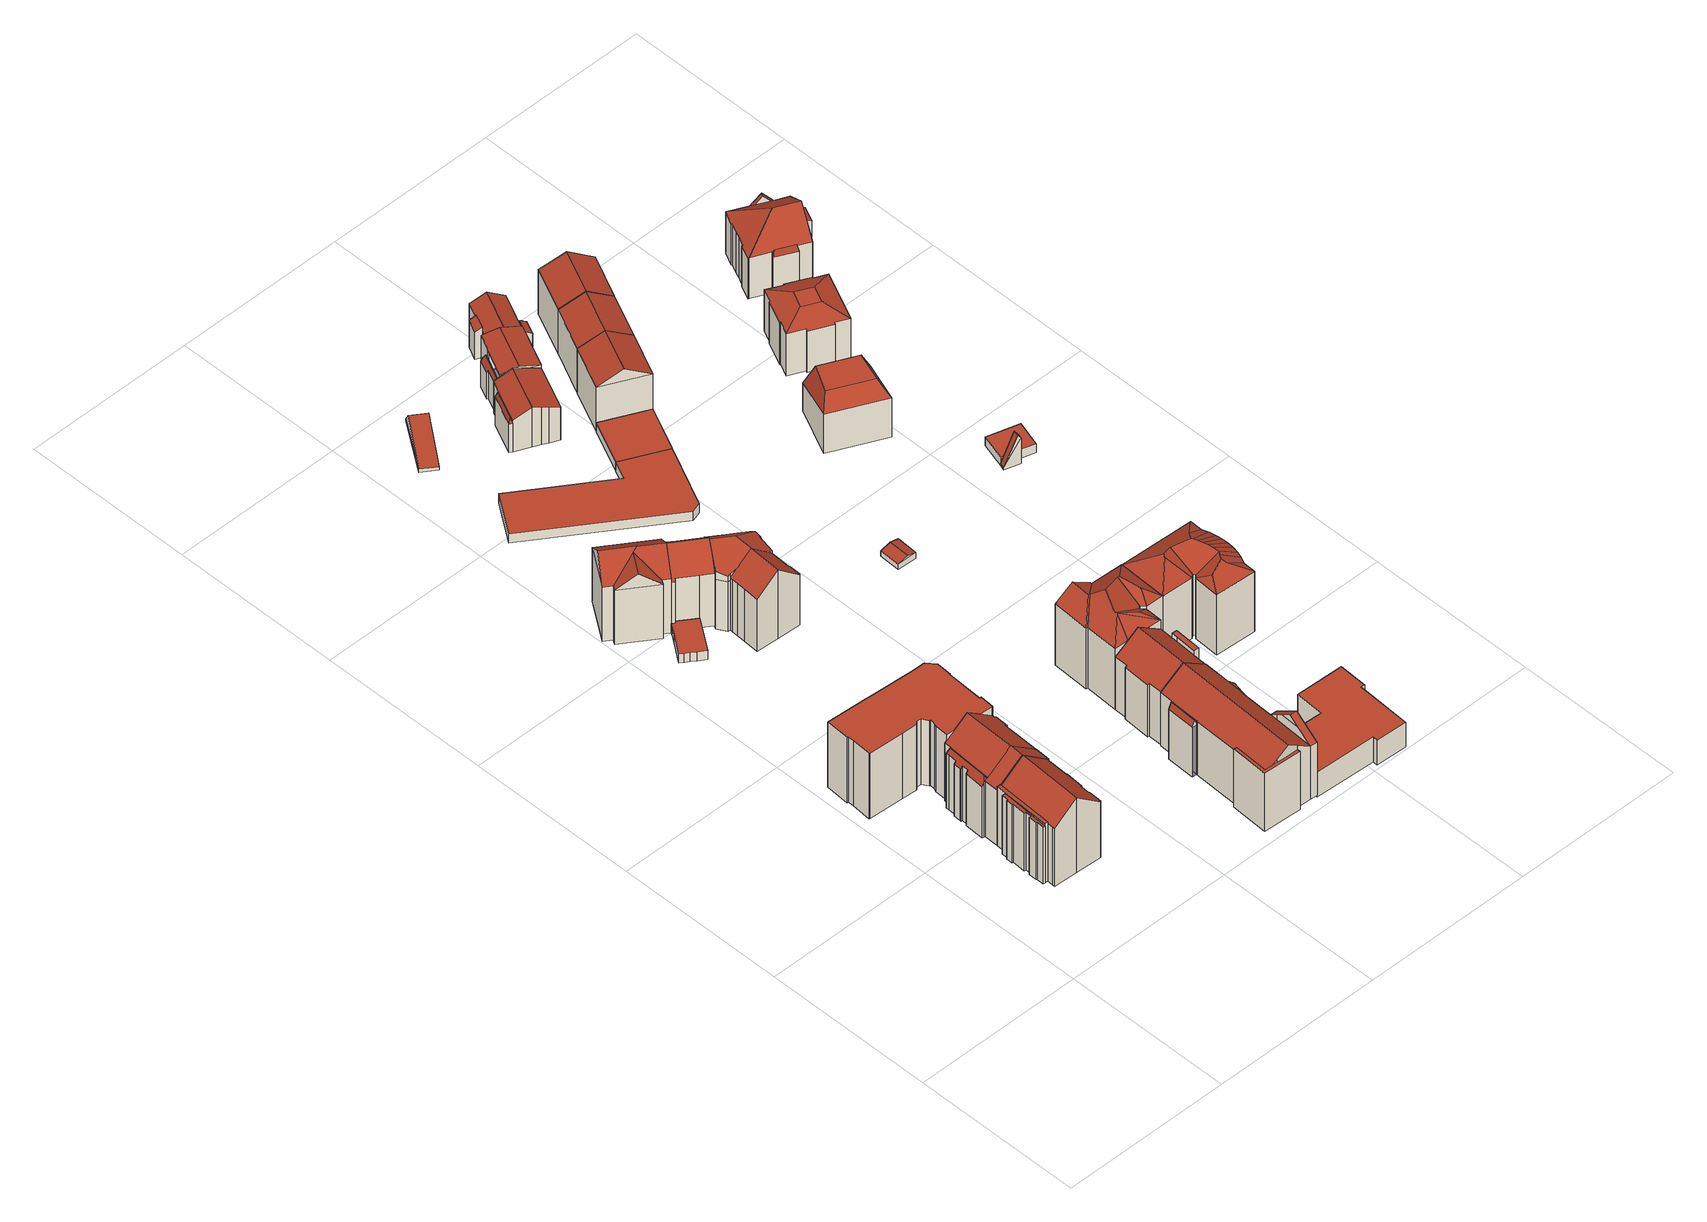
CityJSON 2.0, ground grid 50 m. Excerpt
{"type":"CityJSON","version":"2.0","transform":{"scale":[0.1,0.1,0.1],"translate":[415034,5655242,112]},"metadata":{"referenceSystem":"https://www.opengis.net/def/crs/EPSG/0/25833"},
"CityObjects":{
"building1":{"type":"Building","attributes":{"Gemeindeschluessel":14612000,"Geometrietyp2DReferenz":"3000","function":"31001_9998","roofType":"9999"},"children":["building1-1","building1-2","building1-3"]},
"building1-1":{"type":"BuildingPart","attributes":{"Dachtyp_tdc":"tdcPolyFlatRoof","Dachneigung":2.74,"QualitaetDacherkennung":35,"Geometrietyp2DReferenz":"3000","measuredHeight":19.38,"roofType":"2100"},"parents":["building1"],"geometry":[{"type":"MultiSurface","lod":"2","boundaries":[[[0,1,2,3]],[[1,4,5,2]],[[4,6,7,5]],[[6,8,9,7]],[[8,10,11,9]],[[10,12,13,11]],[[12,14,15,13]],[[14,16,17,15]],[[16,18,19,17]],[[18,20,21,19]],[[20,22,23,21]],[[22,24,25,23]],[[24,26,27,25]],[[24,22,20,18,16,14,12,10,8,6,4,1,0,26]],[[27,3,2,5,7,9,11,13,15,17,19,21,23,25]]],"semantics":{"surfaces":[{"type":"WallSurface"},{"type":"RoofSurface"},{"type":"GroundSurface"}],"values":[0,0,0,0,0,0,0,0,0,0,0,0,0,1,2]}}]},
"building1-2":{"type":"BuildingPart","attributes":{"Dachtyp_tdc":"tdcPolyFlatRoof","Dachneigung":0,"QualitaetDacherkennung":39,"Geometrietyp2DReferenz":"3000","measuredHeight":19.59,"roofType":"1000"},"parents":["building1"],"geometry":[{"type":"MultiSurface","lod":"2","boundaries":[[[28,29,30,31,32]],[[33,34,0,3,35,36]],[[37,28,32,27,26]],[[37,34,33,29,28]],[[32,31,35,3,27]]],"semantics":{"surfaces":[{"type":"WallSurface"},{"type":"RoofSurface"},{"type":"GroundSurface"}],"values":[0,0,0,1,2]}}]},
"building1-3":{"type":"BuildingPart","attributes":{"Dachtyp_tdc":"tdcGableRoof","Dachneigung":39.16,"QualitaetDacherkennung":62,"Geometrietyp2DReferenz":"3000","measuredHeight":24.68,"roofType":"3100"},"parents":["building1"],"geometry":[{"type":"MultiSurface","lod":"2","boundaries":[[[30,38,39,31]],[[38,40,41,39]],[[40,42,43,41]],[[42,44,45,43]],[[44,46,47,45]],[[46,48,49,47]],[[48,50,51,49]],[[50,52,53,51]],[[52,54,55,53]],[[54,56,57,55]],[[56,58,59,57]],[[58,60,61,59]],[[60,62,63,61]],[[62,64,65,63]],[[64,36,35,65]],[[60,58,56,54,52,50,48,46,44,42,40,38]],[[38,30,36,64,62,60]],[[35,31,39,41,43,45,47,49,51,53,55,57,59,61,63,65]]],"semantics":{"surfaces":[{"type":"WallSurface"},{"type":"RoofSurface"},{"type":"GroundSurface"}],"values":[0,0,0,0,0,0,0,0,0,0,0,0,0,0,0,1,1,2]}}]},
"building2":{"type":"Building","attributes":{"Dachtyp_tdc":"tdcPolyFlatRoof","Gemeindeschluessel":14612000,"Dachneigung":0,"QualitaetDacherkennung":36,"Geometrietyp2DReferenz":"3000","measuredHeight":21.56,"function":"31001_9998","roofType":"1000"},"geometry":[{"type":"Solid","lod":"2","boundaries":[[[[66,67,68,69]],[[67,70,71,68]],[[70,72,73,71]],[[72,74,75,73]],[[74,76,77,75]],[[76,78,79,77]],[[78,80,81,79]],[[80,82,83,81]],[[82,84,85,83]],[[84,86,87,85]],[[86,88,89,87]],[[88,90,91,89]],[[90,92,93,91]],[[92,94,95,93]],[[94,96,97,95]],[[96,98,99,97]],[[98,100,101,99]],[[100,102,103,101]],[[102,104,105,103]],[[104,106,107,105]],[[106,108,109,107]],[[108,110,111,109]],[[110,112,113,111]],[[112,114,115,113]],[[114,116,117,115]],[[116,118,119,117]],[[118,66,69,119]],[[118,116,114,112,110,108,106,104,102,100,98,96,94,92,90,88,86,84,82,80,78,76,74,72,70,67,66]],[[69,68,71,73,75,77,79,81,83,85,87,89,91,93,95,97,99,101,103,105,107,109,111,113,115,117,119]]]],"semantics":{"surfaces":[{"type":"WallSurface"},{"type":"RoofSurface"},{"type":"GroundSurface"}],"values":[[0,0,0,0,0,0,0,0,0,0,0,0,0,0,0,0,0,0,0,0,0,0,0,0,0,0,0,1,2]]}}]},
"building3":{"type":"Building","attributes":{"Gemeindeschluessel":14612000,"Geometrietyp2DReferenz":"3000","function":"31001_9998","roofType":"9999"},"children":["building3-1","building3-2","building3-3"]},
"building3-1":{"type":"BuildingPart","attributes":{"Dachtyp_tdc":"tdcGableRoof","Dachneigung":37.72,"QualitaetDacherkennung":61,"Geometrietyp2DReferenz":"3000","measuredHeight":24.78,"roofType":"3100"},"parents":["building3"],"geometry":[{"type":"MultiSurface","lod":"2","boundaries":[[[120,121,122,123]],[[121,124,125,122]],[[124,126,127,125]],[[126,128,129,127]],[[128,130,131,129]],[[130,132,133,131]],[[132,134,135,133]],[[134,136,137,138,139,135]],[[140,120,123,141,142]],[[143,144,136,134,132,130,128,126,124]],[[124,121,120,140,145,143]],[[123,122,125,127,129,131,133,135,139,146,147,141]]],"semantics":{"surfaces":[{"type":"WallSurface"},{"type":"RoofSurface"},{"type":"GroundSurface"}],"values":[0,0,0,0,0,0,0,0,0,1,1,2]}}]},
"building3-2":{"type":"BuildingPart","attributes":{"Dachtyp_tdc":"tdcGableRoof","Dachneigung":38.58,"QualitaetDacherkennung":69,"Geometrietyp2DReferenz":"3000","measuredHeight":24.8,"roofType":"3100"},"parents":["building3"],"geometry":[{"type":"MultiSurface","lod":"2","boundaries":[[[148,149,41,150]],[[149,151,32,41]],[[151,152,153,154,32]],[[138,155,156,139]],[[155,148,150,156]],[[155,137,144,157,158,159,148]],[[160,158,157,161]],[[151,160,161,152]],[[149,159,158,160,151]],[[148,159,149]],[[138,137,155]],[[150,41,32,154,147,146,139,156]]],"semantics":{"surfaces":[{"type":"WallSurface"},{"type":"RoofSurface"},{"type":"GroundSurface"}],"values":[0,0,0,0,0,1,1,0,0,0,0,2]}}]},
"building3-3":{"type":"BuildingPart","attributes":{"Dachtyp_tdc":"tdcFreeFormRoof","Dachneigung":69.33,"QualitaetDacherkennung":38,"Geometrietyp2DReferenz":"3000","measuredHeight":19.95,"roofType":"5000"},"parents":["building3"],"geometry":[{"type":"MultiSurface","lod":"2","boundaries":[[[162,163,164,165]],[[163,166,167,164]],[[166,168,169,167]],[[168,170,171,169]],[[170,172,173,171]],[[172,174,175,173]],[[174,176,177,175]],[[176,142,141,177]],[[153,178,179,154]],[[178,180,181,179]],[[180,182,183,181]],[[182,162,165,183]],[[178,153,184,185]],[[184,142,186,185]],[[142,176,186]],[[176,174,172,170,168,166,163,162,182,180,178,185,186]],[[165,164,167,169,171,173,175,177,141,147,154,179,181,183]]],"semantics":{"surfaces":[{"type":"WallSurface"},{"type":"RoofSurface"},{"type":"GroundSurface"}],"values":[0,0,0,0,0,0,0,0,0,0,0,0,1,1,1,1,2]}}]},
"building4":{"type":"Building","attributes":{"Dachtyp_tdc":"tdcPolyFlatRoof","Gemeindeschluessel":14612000,"Dachneigung":0,"QualitaetDacherkennung":55,"Geometrietyp2DReferenz":"3000","measuredHeight":3,"function":"31001_9998","roofType":"1000"},"geometry":[{"type":"Solid","lod":"2","boundaries":[[[[187,188,189,190]],[[188,191,192,189]],[[191,193,194,192]],[[193,195,196,194]],[[195,197,198,196]],[[197,199,200,198]],[[199,201,202,200]],[[201,203,204,202]],[[203,205,206,204]],[[205,207,208,206]],[[207,187,190,208]],[[207,205,203,201,199,197,195,193,191,188,187]],[[190,189,192,194,196,198,200,202,204,206,208]]]],"semantics":{"surfaces":[{"type":"WallSurface"},{"type":"RoofSurface"},{"type":"GroundSurface"}],"values":[[0,0,0,0,0,0,0,0,0,0,0,1,2]]}}]},
"building5":{"type":"Building","attributes":{"Dachtyp_tdc":"tdcFreeFormRoof","Gemeindeschluessel":14612000,"Dachneigung":38.1,"QualitaetDacherkennung":26,"Geometrietyp2DReferenz":"3000","measuredHeight":23.34,"function":"31001_9998","roofType":"5000"},"geometry":[{"type":"Solid","lod":"2","boundaries":[[[[209,210,211,212]],[[213,214,209,212,215]],[[213,215,216]],[[217,218,219,220,221,222,223,224]],[[215,212,218,217]],[[212,211,219,218]],[[211,225,220,219]],[[225,226,221,220]],[[226,227,222,221]],[[227,228,223,222]],[[228,216,224,223]],[[216,215,217,224]],[[229,230,214,213,216,228]],[[229,228,227]],[[230,229,227,226]],[[210,209,214,230,226,225]],[[210,225,211]]]],"semantics":{"surfaces":[{"type":"RoofSurface"},{"type":"WallSurface"},{"type":"GroundSurface"}],"values":[[0,0,1,2,1,1,1,1,1,1,1,1,0,1,0,0,1]]}}]},
"building6":{"type":"Building","attributes":{"Gemeindeschluessel":14612000,"Geometrietyp2DReferenz":"3000","function":"31001_9998","roofType":"9999"},"children":["building6-1","building6-2","building6-3"]},
"building6-1":{"type":"BuildingPart","attributes":{"Dachtyp_tdc":"tdcGableRoof","Dachneigung":42.91,"QualitaetDacherkennung":56,"Geometrietyp2DReferenz":"3000","measuredHeight":22.75,"roofType":"3100"},"parents":["building6"],"geometry":[{"type":"MultiSurface","lod":"2","boundaries":[[[231,232,233,234]],[[232,235,217,233]],[[235,236,237,217]],[[236,238,224,237]],[[238,239,240,224]],[[239,241,242,240]],[[241,243,244,242]],[[243,245,246,247,244]],[[248,249,250,251,252]],[[249,231,234,250]],[[253,254,245,243,241,239,238,236]],[[236,235,232,231,249,248,255,253]],[[234,233,217,237,224,240,242,244,247,256,251,250]]],"semantics":{"surfaces":[{"type":"WallSurface"},{"type":"RoofSurface"},{"type":"GroundSurface"}],"values":[0,0,0,0,0,0,0,0,0,0,1,1,2]}}]},
"building6-2":{"type":"BuildingPart","attributes":{"Dachtyp_tdc":"tdcFreeFormRoof","Dachneigung":41.37,"QualitaetDacherkennung":34,"Geometrietyp2DReferenz":"3000","measuredHeight":23,"roofType":"5000"},"parents":["building6"],"geometry":[{"type":"MultiSurface","lod":"2","boundaries":[[[257,258,259,260]],[[258,261,262,259]],[[261,263,264,262]],[[263,265,266,264]],[[265,267,268,266]],[[269,270,271,272]],[[270,273,274,271]],[[273,252,251,274]],[[246,275,276,247]],[[275,257,260,276]],[[277,278,279,280,281,282,283]],[[284,285,257,286,287,254,288,255,289,281,280]],[[289,290,291,292,293,294,295,282,281]],[[269,296,293,292,270]],[[270,292,291,273]],[[273,291,290,248,252]],[[246,245,287,286,275]],[[258,285,284,261]],[[257,285,258]],[[261,284,280,279,263]],[[263,279,278,265]],[[265,278,277,297,267]],[[275,286,257]],[[260,259,262,264,266,268,298,272,271,274,251,256,247,276]]],"semantics":{"surfaces":[{"type":"WallSurface"},{"type":"RoofSurface"},{"type":"GroundSurface"}],"values":[0,0,0,0,0,0,0,0,0,0,1,1,1,0,0,0,0,0,0,0,0,0,0,2]}}]},
"building6-3":{"type":"BuildingPart","attributes":{"Dachtyp_tdc":"tdcGableRoof","Dachneigung":42.34,"QualitaetDacherkennung":69,"Geometrietyp2DReferenz":"3000","measuredHeight":22.68,"roofType":"3100"},"parents":["building6"],"geometry":[{"type":"MultiSurface","lod":"2","boundaries":[[[299,300,301,302]],[[300,296,269,272,301]],[[297,303,304,268,267]],[[303,305,306,304]],[[305,307,308,306]],[[307,309,310,308]],[[309,311,312,310]],[[311,313,314,312]],[[313,315,316,314]],[[315,317,318,316]],[[317,299,302,318]],[[319,294,296,300,299,317,315,313]],[[302,301,272,298,268,304,306,308,310,312,314,316,318]],[[313,311,309,307,305,303,297,283,319]]],"semantics":{"surfaces":[{"type":"WallSurface"},{"type":"RoofSurface"},{"type":"GroundSurface"}],"values":[0,0,0,0,0,0,0,0,0,0,0,1,2,1]}}]},
"building7":{"type":"Building","attributes":{"Gemeindeschluessel":14612000,"Geometrietyp2DReferenz":"3000","function":"31001_9998","roofType":"9999"},"children":["building7-1","building7-2","building7-3","building7-4","building7-5"]},
"building7-1":{"type":"BuildingPart","attributes":{"Dachtyp_tdc":"tdcGableRoof","Dachneigung":35.77,"QualitaetDacherkennung":56,"Geometrietyp2DReferenz":"3000","measuredHeight":22.76,"roofType":"3100"},"parents":["building7"],"geometry":[{"type":"MultiSurface","lod":"2","boundaries":[[[320,321,322,323,324]],[[325,326,327]],[[325,328,329,326]],[[328,330,331,329]],[[330,332,333,331]],[[332,334,335,333]],[[334,336,335]],[[337,338,339,340,341]],[[338,342,343,344,339]],[[345,346,347,348,349,350]],[[351,320,324,352]],[[353,346,345,354,342,338,337,334,332,330]],[[330,328,325,321,320,351,355,356,353]],[[324,323,326,329,331,333,335,340,339,344,349,348,357,358,352]]],"semantics":{"surfaces":[{"type":"WallSurface"},{"type":"RoofSurface"},{"type":"GroundSurface"}],"values":[0,0,0,0,0,0,0,0,0,0,0,1,1,2]}}]},
"building7-2":{"type":"BuildingPart","attributes":{"Dachtyp_tdc":"tdcFreeFormRoof","Dachneigung":68.79,"QualitaetDacherkennung":27,"Geometrietyp2DReferenz":"3000","measuredHeight":18.32,"roofType":"5000"},"parents":["building7"],"geometry":[{"type":"MultiSurface","lod":"2","boundaries":[[[359,360,361,362]],[[360,327,326,361]],[[363,327,360]],[[364,363,360,359]],[[364,359,365,322]],[[363,364,322,327]],[[323,324,362,361,326]]],"semantics":{"surfaces":[{"type":"WallSurface"},{"type":"RoofSurface"},{"type":"GroundSurface"}],"values":[0,0,0,1,0,1,2]}}]},
"building7-3":{"type":"BuildingPart","attributes":{"Dachtyp_tdc":"tdcGableRoof","Dachneigung":35.94,"QualitaetDacherkennung":72,"Geometrietyp2DReferenz":"3000","measuredHeight":22.76,"roofType":"3100"},"parents":["building7"],"geometry":[{"type":"MultiSurface","lod":"2","boundaries":[[[343,366,367,344]],[[366,368,369,367]],[[368,350,349,369]],[[368,366,370]],[[366,343,342,371,370]],[[350,368,370,371,354]],[[344,367,369,349]]],"semantics":{"surfaces":[{"type":"WallSurface"},{"type":"RoofSurface"},{"type":"GroundSurface"}],"values":[0,0,0,0,1,1,2]}}]},
"building7-4":{"type":"BuildingPart","attributes":{"Dachtyp_tdc":"tdcGableRoof","Dachneigung":18.8,"QualitaetDacherkennung":17,"Geometrietyp2DReferenz":"3000","measuredHeight":16.81,"roofType":"3100"},"parents":["building7"],"geometry":[{"type":"MultiSurface","lod":"2","boundaries":[[[336,372,373,335]],[[372,374,375,373]],[[374,341,340,375]],[[374,372,376]],[[372,336,377,376]],[[341,374,376,377]],[[335,373,375,340]]],"semantics":{"surfaces":[{"type":"WallSurface"},{"type":"RoofSurface"},{"type":"GroundSurface"}],"values":[0,0,0,0,1,1,2]}}]},
"building7-5":{"type":"BuildingPart","attributes":{"Dachtyp_tdc":"tdcPolyFlatRoof","Dachneigung":0,"QualitaetDacherkennung":46,"Geometrietyp2DReferenz":"3000","measuredHeight":19.12,"roofType":"1000"},"parents":["building7"],"geometry":[{"type":"MultiSurface","lod":"2","boundaries":[[[378,379,380,381]],[[379,382,351,352,380]],[[347,383,384,348]],[[383,378,381,384]],[[383,347,385,356,386,382,379,378]],[[381,380,352,358,357,348,384]]],"semantics":{"surfaces":[{"type":"WallSurface"},{"type":"RoofSurface"},{"type":"GroundSurface"}],"values":[0,0,0,0,1,2]}}]},
"building8":{"type":"Building","attributes":{"Dachtyp_tdc":"tdcGableRoof","Gemeindeschluessel":14612000,"Dachneigung":12.45,"QualitaetDacherkennung":6,"Geometrietyp2DReferenz":"3000","measuredHeight":4.36,"function":"31001_2463","roofType":"3100"},"geometry":[{"type":"Solid","lod":"2","boundaries":[[[[387,388,389,390]],[[388,391,392,389]],[[391,393,394,392]],[[393,387,390,394]],[[391,388,395]],[[387,393,396]],[[388,387,396,395]],[[393,391,395,396]],[[390,389,392,394]]]],"semantics":{"surfaces":[{"type":"WallSurface"},{"type":"RoofSurface"},{"type":"GroundSurface"}],"values":[[0,0,0,0,0,0,1,1,2]]}}]},
"building9":{"type":"Building","attributes":{"Dachtyp_tdc":"tdcPolyFlatRoof","Gemeindeschluessel":14612000,"Dachneigung":0,"QualitaetDacherkennung":31,"Geometrietyp2DReferenz":"3000","measuredHeight":3,"function":"31001_9998","roofType":"1000"},"geometry":[{"type":"Solid","lod":"2","boundaries":[[[[397,398,399,400]],[[398,401,402,399]],[[401,403,404,402]],[[403,405,406,404]],[[405,407,408,406]],[[407,409,410,408]],[[409,397,400,410]],[[409,407,405,403,401,398,397]],[[400,399,402,404,406,408,410]]]],"semantics":{"surfaces":[{"type":"WallSurface"},{"type":"RoofSurface"},{"type":"GroundSurface"}],"values":[[0,0,0,0,0,0,0,1,2]]}}]},
"building10":{"type":"Building","attributes":{"Gemeindeschluessel":14612000,"Geometrietyp2DReferenz":"3000","function":"31001_9998","roofType":"9999"},"children":["building10-1","building10-2"]},
"building10-1":{"type":"BuildingPart","attributes":{"Dachtyp_tdc":"tdcGableRoof","Dachneigung":35.24,"QualitaetDacherkennung":54,"Geometrietyp2DReferenz":"3000","measuredHeight":22.51,"roofType":"3100"},"parents":["building10"],"geometry":[{"type":"MultiSurface","lod":"2","boundaries":[[[411,412,413,414]],[[412,415,416,413]],[[415,417,418,416]],[[417,419,420,418]],[[419,421,422,420]],[[421,423,424,422]],[[423,425,426,424]],[[427,428,429,430]],[[428,330,431,429]],[[330,432,433,431]],[[432,434,435,433]],[[434,411,414,435]],[[330,428,427,425,423,421]],[[421,419,417,415,412,411,434,432,330]],[[414,413,416,418,420,422,424,426,430,429,431,433,435]]],"semantics":{"surfaces":[{"type":"WallSurface"},{"type":"RoofSurface"},{"type":"GroundSurface"}],"values":[0,0,0,0,0,0,0,0,0,0,0,0,1,1,2]}}]},
"building10-2":{"type":"BuildingPart","attributes":{"Dachtyp_tdc":"tdcPolyFlatRoof","Dachneigung":0,"QualitaetDacherkennung":28,"Geometrietyp2DReferenz":"3000","measuredHeight":18.76,"roofType":"1000"},"parents":["building10"],"geometry":[{"type":"MultiSurface","lod":"2","boundaries":[[[436,437,438,426,425]],[[437,439,440,438]],[[439,441,427,430,440]],[[441,439,437,436]],[[426,438,440,430]]],"semantics":{"surfaces":[{"type":"WallSurface"},{"type":"RoofSurface"},{"type":"GroundSurface"}],"values":[0,0,0,1,2]}}]},
"building11":{"type":"Building","attributes":{"Dachtyp_tdc":"tdcFreeFormRoof","Gemeindeschluessel":14612000,"Dachneigung":34.12,"QualitaetDacherkennung":9,"Geometrietyp2DReferenz":"3000","measuredHeight":25.56,"function":"31001_9998","roofType":"5000"},"geometry":[{"type":"Solid","lod":"2","boundaries":[[[[442,443,444,445]],[[443,446,447,444]],[[446,448,449,447]],[[448,450,451,449]],[[450,452,453,451]],[[452,454,455,453]],[[454,456,457,455]],[[456,458,459,457]],[[458,460,461,459]],[[460,462,463,461]],[[462,464,465,463]],[[464,466,467,465]],[[466,468,469,467]],[[468,442,445,469]],[[470,471,472,466,464]],[[471,470,462,460]],[[473,472,471,460,458]],[[474,475,476,473,458,456]],[[474,452,477]],[[474,454,452]],[[454,474,456]],[[477,452,450]],[[475,474,477,450,448]],[[478,476,475,448,446]],[[479,480,478,446,443]],[[479,443,442]],[[480,479,442,468]],[[472,473,476,478,480,468,466]],[[462,470,464]],[[445,444,447,449,451,453,455,457,459,461,463,465,467,469]]]],"semantics":{"surfaces":[{"type":"WallSurface"},{"type":"RoofSurface"},{"type":"GroundSurface"}],"values":[[0,0,0,0,0,0,0,0,0,0,0,0,0,0,1,1,1,1,1,1,1,1,1,1,1,1,1,1,0,2]]}}]},
"building12":{"type":"Building","attributes":{"Dachtyp_tdc":"tdcPolyFlatRoof","Gemeindeschluessel":14612000,"Dachneigung":0,"QualitaetDacherkennung":79,"Geometrietyp2DReferenz":"3000","measuredHeight":8.18,"function":"31001_9998","roofType":"1000"},"geometry":[{"type":"Solid","lod":"2","boundaries":[[[[481,482,483,484]],[[482,485,486,483]],[[485,487,488,486]],[[487,489,490,488]],[[489,491,492,490]],[[491,493,494,492]],[[493,495,496,494]],[[495,497,498,496]],[[497,499,500,498]],[[499,481,484,500]],[[499,497,495,493,491,489,487,485,482,481]],[[484,483,486,488,490,492,494,496,498,500]]]],"semantics":{"surfaces":[{"type":"WallSurface"},{"type":"RoofSurface"},{"type":"GroundSurface"}],"values":[[0,0,0,0,0,0,0,0,0,0,1,2]]}}]},
"building13":{"type":"Building","attributes":{"Gemeindeschluessel":14612000,"Geometrietyp2DReferenz":"3000","function":"31001_9998","roofType":"9999"},"children":["building13-1","building13-2"]},
"building13-1":{"type":"BuildingPart","attributes":{"Dachtyp_tdc":"tdcFreeFormRoof","Dachneigung":72.87,"QualitaetDacherkennung":40,"Geometrietyp2DReferenz":"3000","measuredHeight":11.01,"roofType":"5000"},"parents":["building13"],"geometry":[{"type":"MultiSurface","lod":"2","boundaries":[[[501,502,503,504]],[[502,505,506,503]],[[505,507,508,506]],[[509,507,505]],[[510,509,505,502]],[[510,502,501]],[[509,510,501,507]],[[504,503,506,508]]],"semantics":{"surfaces":[{"type":"WallSurface"},{"type":"RoofSurface"},{"type":"GroundSurface"}],"values":[0,0,0,1,1,1,1,2]}}]},
"building13-2":{"type":"BuildingPart","attributes":{"Dachtyp_tdc":"tdcGableRoof","Dachneigung":16.99,"QualitaetDacherkennung":48,"Geometrietyp2DReferenz":"3000","measuredHeight":13.07,"roofType":"3100"},"parents":["building13"],"geometry":[{"type":"MultiSurface","lod":"2","boundaries":[[[511,512,513,514]],[[512,515,516,513]],[[515,517,518,516]],[[517,519,520,518]],[[519,521,522,520]],[[521,523,524,522]],[[523,525,526,524]],[[525,527,528,526]],[[527,529,501,504,528]],[[530,511,514,508,507]],[[527,525,523,521,519,517,515]],[[515,512,511,530,529,527]],[[514,513,516,518,520,522,524,526,528,504,508]]],"semantics":{"surfaces":[{"type":"WallSurface"},{"type":"RoofSurface"},{"type":"GroundSurface"}],"values":[0,0,0,0,0,0,0,0,0,0,1,1,2]}}]},
"building14":{"type":"Building","attributes":{"Dachtyp_tdc":"tdcGableRoof","Gemeindeschluessel":14612000,"Dachneigung":16.13,"QualitaetDacherkennung":77,"Geometrietyp2DReferenz":"3000","measuredHeight":2.62,"function":"31001_9998","roofType":"3100"},"geometry":[{"type":"Solid","lod":"2","boundaries":[[[[531,532,533,534]],[[532,535,536,533]],[[535,537,538,536]],[[537,531,534,538]],[[535,532,539]],[[531,537,540]],[[532,531,540,539]],[[537,535,539,540]],[[534,533,536,538]]]],"semantics":{"surfaces":[{"type":"WallSurface"},{"type":"RoofSurface"},{"type":"GroundSurface"}],"values":[[0,0,0,0,0,0,1,1,2]]}}]},
"building15":{"type":"Building","attributes":{"Dachtyp_tdc":"tdcPolyFlatRoof","Gemeindeschluessel":14612000,"Dachneigung":0,"QualitaetDacherkennung":19,"Geometrietyp2DReferenz":"3000","measuredHeight":3,"function":"31001_9998","roofType":"1000"},"geometry":[{"type":"Solid","lod":"2","boundaries":[[[[541,542,543,544]],[[542,405,406,543]],[[405,403,404,406]],[[403,541,544,404]],[[403,405,542,541]],[[544,543,406,404]]]],"semantics":{"surfaces":[{"type":"WallSurface"},{"type":"RoofSurface"},{"type":"GroundSurface"}],"values":[[0,0,0,0,1,2]]}}]},
"building16":{"type":"Building","attributes":{"Gemeindeschluessel":14612000,"Geometrietyp2DReferenz":"3000","function":"31001_9998","roofType":"9999"},"children":["building16-1","building16-2"]},
"building16-1":{"type":"BuildingPart","attributes":{"Dachtyp_tdc":"tdcFreeFormRoof","Dachneigung":66.84,"QualitaetDacherkennung":32,"Geometrietyp2DReferenz":"3000","measuredHeight":10.71,"roofType":"5000"},"parents":["building16"],"geometry":[{"type":"MultiSurface","lod":"2","boundaries":[[[545,546,547,548]],[[546,549,550,547]],[[549,551,552,550]],[[551,553,554,552]],[[553,555,556,554]],[[557,558,559,560]],[[558,545,548,559]],[[555,553,561]],[[553,551,549,546,545,558,562,561]],[[558,557,562]],[[557,555,561,562]],[[548,547,550,552,554,556,560,559]]],"semantics":{"surfaces":[{"type":"WallSurface"},{"type":"RoofSurface"},{"type":"GroundSurface"}],"values":[0,0,0,0,0,0,0,1,1,1,1,2]}}]},
"building16-2":{"type":"BuildingPart","attributes":{"Dachtyp_tdc":"tdcGableRoof","Dachneigung":12.55,"QualitaetDacherkennung":62,"Geometrietyp2DReferenz":"3000","measuredHeight":13.16,"roofType":"3100"},"parents":["building16"],"geometry":[{"type":"MultiSurface","lod":"2","boundaries":[[[563,564,565,556,555]],[[564,566,567,565]],[[566,568,569,567]],[[568,570,571,569]],[[570,572,557,560,571]],[[573,574,575,576,577,578]],[[568,576,575,570]],[[564,578,577,566]],[[563,573,578,564]],[[566,577,576,568]],[[572,574,573,563]],[[570,575,574,572]],[[556,565,567,569,571,560]]],"semantics":{"surfaces":[{"type":"WallSurface"},{"type":"RoofSurface"},{"type":"GroundSurface"}],"values":[0,0,0,0,0,1,1,0,0,0,0,0,2]}}]},
"building17":{"type":"Building","attributes":{"Dachtyp_tdc":"tdcFreeFormRoof","Gemeindeschluessel":14612000,"Dachneigung":29.27,"QualitaetDacherkennung":11,"Geometrietyp2DReferenz":"3000","measuredHeight":24.36,"function":"31001_9998","roofType":"5000"},"geometry":[{"type":"Solid","lod":"2","boundaries":[[[[579,580,581,582]],[[583,584,579,582,585]],[[583,585,586]],[[587,588,584,583,586,589]],[[590,587,589,591]],[[590,591,592]],[[588,587,590,592,593]],[[594,595,596,597,598,580,579,584,588,593,599]],[[600,601,602,594,599,603]],[[600,603,604]],[[605,601,600,604,606]],[[605,606,607]],[[602,601,605,607,608]],[[609,610,611,612,613,614,615,616,617,618,619,620,621,622,623,624,625,626]],[[607,606,610,609]],[[606,604,611,610]],[[604,603,612,611]],[[603,599,613,612]],[[599,593,614,613]],[[593,592,615,614]],[[592,591,616,615]],[[591,589,617,616]],[[589,586,618,617]],[[586,585,619,618]],[[585,582,620,619]],[[582,581,621,620]],[[581,627,622,621]],[[627,628,623,622]],[[628,629,624,623]],[[629,630,625,624]],[[630,608,626,625]],[[608,607,609,626]],[[595,594,602,608,630]],[[596,595,630,629]],[[597,596,629,628]],[[598,597,628,627]],[[580,598,627,581]]]],"semantics":{"surfaces":[{"type":"RoofSurface"},{"type":"GroundSurface"},{"type":"WallSurface"}],"values":[[0,0,0,0,0,0,0,0,0,0,0,0,0,1,2,2,2,2,2,2,2,2,2,2,2,2,2,2,2,2,2,2,0,0,0,0,0]]}}]},
"building18":{"type":"Building","attributes":{"Dachtyp_tdc":"tdcGableRoof","Gemeindeschluessel":14612000,"Dachneigung":28.47,"QualitaetDacherkennung":65,"Geometrietyp2DReferenz":"3000","measuredHeight":18.49,"function":"31001_9998","roofType":"3100"},"geometry":[{"type":"Solid","lod":"2","boundaries":[[[[631,632,543,633]],[[632,634,544,543]],[[634,635,636,544]],[[635,631,633,636]],[[634,632,637]],[[631,635,638]],[[632,631,638,637]],[[635,634,637,638]],[[633,543,544,636]]]],"semantics":{"surfaces":[{"type":"WallSurface"},{"type":"RoofSurface"},{"type":"GroundSurface"}],"values":[[0,0,0,0,0,0,1,1,2]]}}]},
"building19":{"type":"Building","attributes":{"Gemeindeschluessel":14612000,"Geometrietyp2DReferenz":"3000","function":"31001_9998","roofType":"9999"},"children":["building19-1","building19-2","building19-3"]},
"building19-1":{"type":"BuildingPart","attributes":{"Dachtyp_tdc":"tdcGableRoof","Dachneigung":29.38,"QualitaetDacherkennung":77,"Geometrietyp2DReferenz":"3000","measuredHeight":11.44,"roofType":"3100"},"parents":["building19"],"geometry":[{"type":"MultiSurface","lod":"2","boundaries":[[[639,640,641,642,643,644,645]],[[645,646,647,648,649,650,651,652,653,639]],[[654,655,656,657,658,659,660,661,662,663,664,665,666,667,668]],[[651,650,655,654]],[[650,649,656,655]],[[649,648,657,656]],[[647,646,659,658]],[[646,645,660,659]],[[645,644,661,660]],[[644,643,662,661]],[[642,641,664,663]],[[641,640,665,664]],[[640,639,666,665]],[[639,653,667,666]],[[653,652,668,667]],[[652,651,654,668]]],"semantics":{"surfaces":[{"type":"RoofSurface"},{"type":"GroundSurface"},{"type":"WallSurface"}],"values":[0,0,1,2,2,2,2,2,2,2,2,2,2,2,2,2]}}]},
"building19-2":{"type":"BuildingPart","attributes":{"Dachtyp_tdc":"tdcPolyFlatRoof","Dachneigung":29.1,"QualitaetDacherkennung":45,"Geometrietyp2DReferenz":"3000","measuredHeight":9.88,"roofType":"2100"},"parents":["building19"],"geometry":[{"type":"MultiSurface","lod":"2","boundaries":[[[669,670,663,671]],[[670,642,663]],[[672,673,674,662,643]],[[673,669,671,674]],[[673,672,670,669]],[[671,663,662,674]]],"semantics":{"surfaces":[{"type":"WallSurface"},{"type":"RoofSurface"},{"type":"GroundSurface"}],"values":[0,0,0,0,1,2]}}]},
"building19-3":{"type":"BuildingPart","attributes":{"Dachtyp_tdc":"tdcPolyFlatRoof","Dachneigung":28.68,"QualitaetDacherkennung":46,"Geometrietyp2DReferenz":"3000","measuredHeight":9.91,"roofType":"2100"},"parents":["building19"],"geometry":[{"type":"MultiSurface","lod":"2","boundaries":[[[675,676,677,657,648]],[[676,678,679,677]],[[678,680,681,679]],[[680,682,683,681]],[[682,684,647,658,683]],[[684,682,680,678,676,675]],[[657,677,679,681,683,658]]],"semantics":{"surfaces":[{"type":"WallSurface"},{"type":"RoofSurface"},{"type":"GroundSurface"}],"values":[0,0,0,0,0,1,2]}}]},
"building20":{"type":"Building","attributes":{"Dachtyp_tdc":"tdcGableRoof","Gemeindeschluessel":14612000,"Dachneigung":28.79,"QualitaetDacherkennung":81,"Geometrietyp2DReferenz":"3000","measuredHeight":18.35,"function":"31001_9998","roofType":"3100"},"geometry":[{"type":"Solid","lod":"2","boundaries":[[[[685,686,633,687]],[[686,688,636,633]],[[688,689,690,636]],[[689,685,687,690]],[[688,686,691]],[[685,689,692]],[[686,685,692,691]],[[689,688,691,692]],[[687,633,636,690]]]],"semantics":{"surfaces":[{"type":"WallSurface"},{"type":"RoofSurface"},{"type":"GroundSurface"}],"values":[[0,0,0,0,0,0,1,1,2]]}}]},
"building21":{"type":"Building","attributes":{"Dachtyp_tdc":"tdcGableRoof","Gemeindeschluessel":14612000,"Dachneigung":30.02,"QualitaetDacherkennung":77,"Geometrietyp2DReferenz":"3000","measuredHeight":18.52,"function":"31001_9998","roofType":"3100"},"geometry":[{"type":"Solid","lod":"2","boundaries":[[[[693,685,687,694]],[[685,695,690,687]],[[695,696,697,690]],[[696,693,694,697]],[[695,685,698]],[[693,696,699]],[[685,693,699,698]],[[696,695,698,699]],[[694,687,690,697]]]],"semantics":{"surfaces":[{"type":"WallSurface"},{"type":"RoofSurface"},{"type":"GroundSurface"}],"values":[[0,0,0,0,0,0,1,1,2]]}}]},
"building22":{"type":"Building","attributes":{"Dachtyp_tdc":"tdcCutTentRoof","Gemeindeschluessel":14612000,"Dachneigung":66.8,"QualitaetDacherkennung":36,"Geometrietyp2DReferenz":"3000","measuredHeight":17.42,"function":"31001_9998","roofType":"9999"},"geometry":[{"type":"Solid","lod":"2","boundaries":[[[[700,701,702,703]],[[701,704,705,702]],[[704,706,707,705]],[[706,700,703,707]],[[701,700,708,709]],[[704,701,709,710]],[[706,704,710,711]],[[700,706,711,708]],[[711,710,709,708]],[[703,702,705,707]]]],"semantics":{"surfaces":[{"type":"WallSurface"},{"type":"RoofSurface"},{"type":"GroundSurface"}],"values":[[0,0,0,0,1,1,1,1,1,2]]}}]},
"building23":{"type":"Building","attributes":{"Gemeindeschluessel":14612000,"Geometrietyp2DReferenz":"3000","function":"31001_9998","roofType":"9999"},"children":["building23-1","building23-2"]},
"building23-1":{"type":"BuildingPart","attributes":{"Dachtyp_tdc":"tdcPolyFlatRoof","Dachneigung":0,"QualitaetDacherkennung":40,"Geometrietyp2DReferenz":"3000","measuredHeight":2.8,"roofType":"1000"},"parents":["building23"],"geometry":[{"type":"MultiSurface","lod":"2","boundaries":[[[712,713,714,715]],[[713,716,717,714]],[[718,719,720,721,722]],[[719,712,715,720]],[[719,718,723,716,713,712]],[[715,714,717,721,720]]],"semantics":{"surfaces":[{"type":"WallSurface"},{"type":"RoofSurface"},{"type":"GroundSurface"}],"values":[0,0,0,0,1,2]}}]},
"building23-2":{"type":"BuildingPart","attributes":{"Dachtyp_tdc":"tdcGableRoof","Dachneigung":67.95,"QualitaetDacherkennung":8,"Geometrietyp2DReferenz":"3000","measuredHeight":9.73,"roofType":"3100"},"parents":["building23"],"geometry":[{"type":"MultiSurface","lod":"2","boundaries":[[[724,725,726,727]],[[722,728,727,726]],[[717,729,730,721]],[[725,724,729,717,716]],[[724,728,730,729]],[[728,722,721,730]],[[728,724,727]],[[725,723,722,726]]],"semantics":{"surfaces":[{"type":"RoofSurface"},{"type":"GroundSurface"},{"type":"WallSurface"}],"values":[0,0,1,2,2,2,2,2]}}]},
"building24":{"type":"Building","attributes":{"Dachtyp_tdc":"tdcCutTentRoof","Gemeindeschluessel":14612000,"Dachneigung":22.29,"QualitaetDacherkennung":58,"Geometrietyp2DReferenz":"3000","measuredHeight":16.19,"function":"31001_9998","roofType":"9999"},"geometry":[{"type":"Solid","lod":"2","boundaries":[[[[731,732,733,734]],[[732,735,736,733]],[[735,737,738,736]],[[737,739,740,738]],[[739,741,742,740]],[[741,743,744,742]],[[743,745,746,744]],[[745,747,748,746]],[[747,749,750,748]],[[749,751,752,750]],[[751,753,754,752]],[[753,755,756,754]],[[755,757,758,756]],[[757,759,760,758]],[[759,761,762,760]],[[761,731,734,762]],[[745,743,741,739,737,735,763,764]],[[747,745,764,765]],[[757,755,753,751,749,747,765,766]],[[735,732,731,761,759,757,766,763]],[[766,765,764,763]],[[734,733,736,738,740,742,744,746,748,750,752,754,756,758,760,762]]]],"semantics":{"surfaces":[{"type":"WallSurface"},{"type":"RoofSurface"},{"type":"GroundSurface"}],"values":[[0,0,0,0,0,0,0,0,0,0,0,0,0,0,0,0,1,1,1,1,1,2]]}}]},
"building25":{"type":"Building","attributes":{"Gemeindeschluessel":14612000,"Geometrietyp2DReferenz":"3000","function":"31001_9998","roofType":"9999"},"children":["building25-1","building25-2","building25-3","building25-4"]},
"building25-1":{"type":"BuildingPart","attributes":{"Dachtyp_tdc":"tdcGableRoof","Dachneigung":49.15,"QualitaetDacherkennung":14,"Geometrietyp2DReferenz":"3000","measuredHeight":16.03,"roofType":"3100"},"parents":["building25"],"geometry":[{"type":"MultiSurface","lod":"2","boundaries":[[[767,768,769,770]],[[768,771,772,769]],[[771,773,774,772]],[[771,768,775]],[[768,767,776,777,775]],[[773,771,775,777,778]],[[770,769,772,774]]],"semantics":{"surfaces":[{"type":"WallSurface"},{"type":"RoofSurface"},{"type":"GroundSurface"}],"values":[0,0,0,0,1,1,2]}}]},
"building25-2":{"type":"BuildingPart","attributes":{"Dachtyp_tdc":"tdcHipAndGableRoof","Dachneigung":36.22,"QualitaetDacherkennung":33,"Geometrietyp2DReferenz":"3000","measuredHeight":19.56,"roofType":"5000"},"parents":["building25"],"geometry":[{"type":"MultiSurface","lod":"2","boundaries":[[[779,774,773]],[[779,780,781,774]],[[780,782,783,781]],[[782,784,783]],[[785,786,787]],[[785,788,789,786]],[[788,790,791,789]],[[790,792,791]],[[793,794,795,796,797]],[[794,798,799,795]],[[798,800,801,799]],[[800,802,803,801]],[[802,804,805,803]],[[804,806,807,805]],[[806,808,809,807]],[[808,810,811,809]],[[810,812,813,811]],[[812,814,815,813]],[[814,816,817,815]],[[816,818,770,817]],[[818,767,770]],[[816,814,812,810,808,806,804,802,800,798,819]],[[798,794,793,790,788,785,820,819]],[[820,782,780,779,778,776,818,816,819]],[[774,781,783,821,786,789,791,796,795,799,801,803,805,807,809,811,813,815,817,770]]],"semantics":{"surfaces":[{"type":"WallSurface"},{"type":"RoofSurface"},{"type":"GroundSurface"}],"values":[0,0,0,0,0,0,0,0,0,0,0,0,0,0,0,0,0,0,0,0,0,1,1,1,2]}}]},
"building25-3":{"type":"BuildingPart","attributes":{"Dachtyp_tdc":"tdcPolyFlatRoof","Dachneigung":18.02,"QualitaetDacherkennung":31,"Geometrietyp2DReferenz":"3000","measuredHeight":15.28,"roofType":"2100"},"parents":["building25"],"geometry":[{"type":"MultiSurface","lod":"2","boundaries":[[[822,823,824,825]],[[823,787,786,824]],[[784,822,825,783]],[[784,826,787,823,822]],[[825,824,786,821,783]]],"semantics":{"surfaces":[{"type":"WallSurface"},{"type":"RoofSurface"},{"type":"GroundSurface"}],"values":[0,0,0,1,2]}}]},
"building25-4":{"type":"BuildingPart","attributes":{"Dachtyp_tdc":"tdcFreeFormRoof","Dachneigung":78.86,"QualitaetDacherkennung":22,"Geometrietyp2DReferenz":"3000","measuredHeight":14.46,"roofType":"5000"},"parents":["building25"],"geometry":[{"type":"MultiSurface","lod":"2","boundaries":[[[827,828,829,830]],[[828,831,795,829]],[[831,797,796,795]],[[792,827,830,791]],[[832,797,831,828]],[[833,832,828,827]],[[833,827,792]],[[832,833,792,797]],[[830,829,795,796,791]]],"semantics":{"surfaces":[{"type":"WallSurface"},{"type":"RoofSurface"},{"type":"GroundSurface"}],"values":[0,0,0,0,1,1,1,1,2]}}]}
},
"vertices":[
[168,266,205],[163,267,205],[163,267,18],[168,266,18],[164,288,206],[164,288,18],[161,289,206],[161,289,18],[162,313,207],[162,313,18],[166,313,207],[166,313,18],[167,329,208],[167,329,18],[162,330,208],[162,330,18],[164,369,210],[164,369,18],[160,369,210],[160,369,18],[161,388,211],[161,388,18],[164,388,211],[164,388,18],[165,407,212],[165,407,18],[175,407,212],[175,407,18],
[176,436,214],[186,435,214],[186,435,208],[186,435,18],[176,436,18],[177,266,214],[168,266,214],[177,266,18],[177,266,209],[175,407,214],
[257,432,265],[257,432,18],[333,428,202],[333,428,18],[331,360,201],[331,360,18],[334,360,199],[334,360,18],[331,308,199],[331,308,18],[327,308,202],[327,308,18],[325,278,202],[325,278,18],[329,278,199],[329,278,18],[327,240,199],[327,240,18],[322,239,203],[322,239,18],[322,235,203],[322,235,18],[246,239,265],[246,239,18],[176,242,209],[176,242,18],[176,248,209],[176,248,18],
[332,841,232],[353,817,232],[353,817,16],[332,841,16],[353,816,232],[353,816,16],[350,771,232],[350,771,16],[349,771,232],[349,771,16],[343,665,232],[343,665,16],[348,665,232],[348,665,16],[345,623,232],[345,623,16],[343,622,232],[343,622,16],[200,631,232],[200,631,16],[202,668,232],[202,668,16],[207,679,232],[207,679,16],[208,693,232],[208,693,16],[205,693,232],[205,693,16],[194,711,232],[194,711,16],[181,712,232],[181,712,16],[174,705,232],[174,705,16],[130,707,232],[130,707,16],[28,713,232],[28,713,16],[25,714,232],[25,714,16],[29,771,232],[29,771,16],[30,789,232],[30,789,16],[26,789,232],[26,789,16],[30,859,232],[30,859,16],[143,852,232],[143,852,16],[185,849,232],[185,849,16],[290,842,232],[290,842,16],
[194,631,209],[200,631,213],[200,631,18],[194,631,18],[265,627,265],[265,627,18],[343,622,205],[343,622,18],[342,615,205],[342,615,18],[349,615,200],[349,615,18],[347,576,200],[347,576,18],[341,576,205],[341,576,18],[337,469,204],[337,469,202],[337,469,200],[337,469,18],[193,610,209],[193,610,18],[193,610,199],[258,474,265],[260,473,264],[186,478,208],[258,474,18],[186,478,18],
[338,427,200],[333,428,200],[338,427,18],[176,436,200],[178,478,200],[178,478,199],[178,478,18],[340,469,200],[340,469,18],[258,474,266],[256,432,266],[333,428,203],[176,436,202],[178,478,202],
[176,535,199],[177,554,199],[177,554,18],[176,535,18],[173,554,188],[173,554,18],[173,558,188],[173,558,18],[174,578,189],[174,578,18],[178,578,198],[178,578,18],[179,601,199],[179,601,18],[180,611,199],[180,611,18],[174,478,199],[174,478,18],[169,479,186],[169,479,18],[172,536,188],[172,536,18],[186,478,199],[180,484,215],[186,604,217],
[130,1485,41],[136,1495,41],[136,1495,11],[130,1485,11],[144,1489,41],[144,1489,11],[148,1494,41],[148,1494,11],[197,1460,41],[197,1460,11],[134,1369,41],[134,1369,11],[112,1383,41],[112,1383,11],[99,1393,41],[99,1393,11],[87,1401,41],[87,1401,11],[76,1408,41],[76,1408,11],[115,1464,41],[115,1464,11],
[102,1589,234],[61,1528,234],[109,1495,188],[117,1508,188],[175,1551,242],[117,1591,242],[136,1495,188],[214,1608,188],[136,1495,9],[117,1508,9],[109,1495,9],[13,1561,9],[21,1574,9],[0,1589,9],[78,1702,9],[214,1608,9],[13,1561,188],[21,1574,188],[0,1589,188],[78,1702,188],[39,1645,242],[117,1592,242],
[148,1494,183],[144,1489,177],[144,1489,9],[148,1494,9],[136,1495,177],[177,1554,237],[177,1554,9],[214,1608,176],[216,1611,172],[216,1611,9],[246,1589,173],[246,1589,9],[244,1586,176],[244,1586,9],[299,1549,176],[299,1549,173],[299,1549,9],[226,1440,183],[197,1460,183],[197,1460,9],[226,1440,9],[226,1440,173],[263,1495,237],[295,1543,182],[262,1493,235],[263,1495,9],
[345,1522,173],[375,1501,173],[375,1501,9],[345,1522,9],[385,1484,173],[385,1484,9],[384,1445,173],[384,1445,9],[380,1445,173],[380,1445,9],[377,1399,173],[377,1399,9],[243,1404,173],[235,1404,173],[235,1404,9],[243,1404,9],[220,1431,173],[220,1431,9],[342,1519,173],[342,1519,9],[377,1399,183],[380,1445,195],[384,1445,192],[384,1463,197],[312,1454,239],[323,1401,218],[345,1400,203],[385,1484,182],[375,1501,174],[342,1519,177],[299,1549,177],[263,1495,234],[259,1490,239],[226,1440,206],[220,1431,200],[235,1404,192],[243,1404,194],[267,1403,201],[309,1401,214],[243,1404,181],[377,1399,174],[309,1401,9],
[242,1380,181],[242,1395,181],[242,1395,9],[242,1380,9],[374,1342,174],[374,1342,9],[379,1342,170],[379,1342,9],[378,1307,169],[378,1307,9],[372,1307,174],[372,1307,9],[372,1301,174],[372,1301,9],[304,1304,236],[304,1304,9],[237,1307,180],[237,1307,9],[240,1352,181],[240,1352,9],[309,1401,236],
[683,277,192],[684,277,192],[684,277,180],[684,277,16],[683,277,16],[688,360,192],[688,360,16],[688,360,180],[690,407,192],[690,407,16],[762,403,244],[762,403,16],[833,400,193],[833,400,16],[831,353,193],[831,353,16],[831,353,167],[827,270,193],[826,270,193],[826,270,16],[827,270,16],[827,270,169],[822,171,193],[822,171,192],[822,171,16],[815,28,193],[775,30,222],[775,30,208],[775,30,16],[815,28,16],[815,28,192],[677,137,192],[677,137,16],[744,31,244],[815,29,193],[672,35,192],[694,34,208],[744,31,16],[672,35,16],
[669,278,180],[672,361,180],[672,361,16],[669,278,16],[680,361,200],[676,277,199],[683,277,180],
[843,170,192],[843,170,16],[836,27,192],[836,27,16],[839,99,244],[819,100,244],
[844,353,167],[844,353,16],[841,269,169],[841,269,16],[843,314,184],[829,315,184],
[663,27,208],[668,138,208],[668,138,16],[663,27,16],[677,137,208],[774,21,208],[774,21,16],[744,31,208],[672,35,208],
[130,2271,21],[89,2300,21],[89,2300,10],[130,2271,10],[192,2448,13],[192,2448,10],[234,2419,13],[234,2419,10],[175,2423,54],[216,2394,54],
[75,1982,38],[154,2096,38],[154,2096,8],[75,1982,8],[402,1925,38],[402,1925,8],[427,1978,38],[427,1978,8],[554,1917,38],[554,1917,8],[468,1738,38],[468,1738,8],[440,1730,38],[440,1730,8],
[687,447,190],[691,527,190],[691,527,19],[687,447,19],[696,527,193],[696,527,19],[697,567,193],[697,567,19],[738,565,222],[738,565,19],[770,564,244],[770,564,19],[842,560,191],[842,560,19],[840,520,191],[840,520,19],[835,440,191],[833,400,191],[833,400,19],[835,440,19],[762,403,19],[690,407,193],[690,407,19],[692,447,193],[692,447,19],
[840,520,207],[854,519,207],[854,519,19],[850,440,207],[850,440,19],[835,440,207],
[902,615,220],[850,617,220],[850,617,18],[902,615,18],[839,629,220],[839,629,18],[833,624,220],[833,624,18],[844,612,220],[844,612,18],[842,560,220],[842,560,18],[738,565,220],[738,565,18],[697,567,220],[697,567,18],[702,664,220],[702,664,18],[697,664,220],[697,664,18],[702,774,220],[702,774,18],[812,769,220],[812,769,18],[812,764,220],[812,764,18],[908,759,220],[908,759,18],[757,771,257],[754,716,257],[756,714,256],[757,714,256],[758,622,259],[756,628,257],[783,686,274],[807,598,245],[843,707,258],[867,653,245],[848,705,259],
[1013,4,93],[1014,18,93],[1014,18,11],[1013,4,11],[836,27,93],[836,27,11],[843,170,93],[843,170,11],[984,163,93],[984,163,11],[988,247,93],[988,247,11],[1127,241,93],[1127,241,11],[1123,158,93],[1123,158,11],[1112,159,93],[1112,159,11],[1104,0,93],[1104,0,11],
[297,2193,104],[288,2198,104],[288,2198,10],[297,2193,10],[331,2288,104],[331,2288,10],[340,2284,104],[340,2284,10],[333,2281,120],[295,2200,120],
[358,2320,114],[362,2318,116],[362,2318,10],[358,2320,10],[401,2300,141],[401,2300,10],[466,2269,119],[466,2269,10],[407,2143,119],[407,2143,10],[406,2142,119],[406,2142,10],[379,2154,128],[379,2154,10],[363,2162,133],[363,2162,10],[341,2173,141],[341,2173,10],[297,2193,114],[340,2284,114],
[725,1327,34],[722,1265,34],[722,1265,14],[725,1327,14],[666,1267,31],[666,1267,14],[668,1329,31],[668,1329,14],[697,1266,40],[699,1328,40],
[487,2105,38],[615,2044,38],[615,2044,8],[487,2105,8],
[363,2321,102],[383,2363,102],[383,2363,9],[363,2321,9],[379,2365,91],[379,2365,9],[398,2405,91],[398,2405,9],[402,2403,102],[402,2403,9],[413,2398,102],[413,2398,9],[372,2313,102],[362,2318,102],[362,2318,9],[372,2313,9],[405,2395,116],[370,2321,116],
[413,2398,128],[433,2439,128],[433,2439,9],[451,2431,128],[451,2431,9],[527,2395,128],[527,2395,9],[466,2269,128],[466,2269,9],[372,2313,128],[413,2398,130],[372,2313,130],[416,2293,141],[476,2419,141],[451,2431,135],[433,2439,130],
[1058,671,262],[1064,661,261],[1136,674,219],[1132,693,219],[1078,704,246],[1056,675,263],[1125,712,219],[1127,749,219],[975,686,259],[1007,697,251],[908,759,219],[971,678,257],[902,615,219],[995,610,219],[1004,618,219],[1083,609,248],[1082,611,249],[1078,625,253],[1074,638,256],[1069,650,259],[1009,612,219],[1020,568,242],[1065,584,252],[1076,599,250],[1001,604,219],[997,529,219],[1071,572,246],[1116,523,219],[1118,561,219],[1126,578,219],[1118,561,19],[1116,523,19],[997,529,19],[1001,604,19],[1009,612,19],[1004,618,19],[995,610,19],[902,615,19],[908,759,19],[1127,749,19],[1125,712,19],[1132,693,19],[1136,674,19],[1139,655,19],[1139,635,19],[1137,616,19],[1133,597,19],[1126,578,19],[1139,655,219],[1139,635,219],[1137,616,219],[1133,597,219],
[675,2169,154],[615,2044,154],[675,2169,8],[487,2105,155],[547,2230,155],[547,2230,8],[550,2075,193],[610,2200,193],
[553,2541,120],[515,2559,97],[513,2560,96],[491,2514,96],[472,2474,96],[451,2431,96],[491,2412,120],[527,2395,98],[534,2392,94],[552,2430,94],[556,2438,94],[562,2451,94],[567,2462,94],[580,2488,94],[595,2520,94],[567,2462,6],[562,2451,6],[556,2438,6],[552,2430,6],[534,2392,6],[527,2395,6],[491,2412,6],[451,2431,6],[472,2474,6],[491,2514,6],[513,2560,6],[515,2559,6],[553,2541,6],[595,2520,6],[580,2488,6],
[475,2521,95],[491,2514,105],[475,2521,6],[472,2474,105],[455,2482,95],[455,2482,6],
[552,2430,105],[557,2428,102],[557,2428,6],[561,2426,100],[561,2426,6],[568,2422,95],[568,2422,6],[550,2384,95],[550,2384,6],[534,2392,105],
[735,2296,153],[675,2169,153],[735,2296,8],[547,2230,153],[608,2357,153],[608,2357,8],[611,2200,192],[671,2326,192],
[796,2422,153],[796,2422,8],[608,2357,155],[668,2484,155],[668,2484,8],[672,2326,193],[732,2453,193],
[973,1602,137],[819,1675,137],[819,1675,8],[973,1602,8],[885,1813,100],[885,1813,8],[1039,1740,100],[1039,1740,8],[964,1641,181],[846,1697,181],[888,1772,183],[991,1723,183],
[1206,1403,31],[1184,1329,31],[1184,1329,2],[1206,1403,2],[1137,1343,31],[1137,1343,2],[1093,1356,31],[1115,1430,31],[1115,1430,2],[1093,1356,2],[1093,1356,9],[1105,1353,31],
[1133,1327,86],[1137,1343,86],[1128,1346,100],[1123,1330,100],[1088,1341,9],[1133,1327,2],[1088,1341,2],
[986,2028,149],[988,2027,150],[988,2027,12],[986,2028,12],[1006,2065,150],[1006,2065,12],[1051,2043,150],[1051,2043,12],[1054,2048,147],[1054,2048,12],[1117,2018,147],[1117,2018,12],[1115,2013,150],[1115,2013,12],[1151,1996,150],[1151,1996,12],[1082,1851,151],[1082,1851,12],[1045,1868,151],[1045,1868,12],[1043,1864,149],[1043,1864,12],[980,1894,149],[980,1894,12],[982,1899,151],[982,1899,12],[937,1921,151],[937,1921,12],[955,1959,151],[955,1959,12],[953,1960,150],[953,1960,12],[1032,1994,173],[1080,1971,173],[1058,1923,174],[1008,1947,174],
[1180,2293,131],[1184,2302,131],[1184,2302,10],[1180,2293,10],[1242,2274,136],[1242,2274,10],[1238,2265,136],[1238,2265,10],[1215,2287,171],[1192,2287,147],[1210,2278,171],[1229,2269,147],
[1238,2265,147],[1272,2248,148],[1272,2248,10],[1248,2198,188],[1248,2198,10],[1248,2198,163],[1227,2153,188],[1227,2153,10],[1227,2153,163],[1202,2102,146],[1202,2102,10],[1169,2118,146],[1169,2118,10],[1169,2118,135],[1110,2146,146],[1110,2145,146],[1110,2145,10],[1110,2146,10],[1110,2146,135],[1058,2170,145],[1058,2170,10],[1056,2171,143],[1056,2171,10],[1075,2211,144],[1075,2211,10],[1077,2210,146],[1077,2210,10],[1090,2236,146],[1090,2236,10],[1098,2253,146],[1098,2253,10],[1110,2279,146],[1110,2279,10],[1108,2280,145],[1108,2280,10],[1127,2319,146],[1127,2319,10],[1128,2318,147],[1128,2318,10],[1180,2293,147],[1172,2207,206],[1237,2176,206],[1237,2176,10],
[1264,2190,157],[1243,2146,157],[1243,2146,10],[1264,2190,10],[1237,2176,163],
[1166,2110,135],[1107,2138,135],[1107,2138,10],[1166,2110,10],[1110,2145,135],[1112,2140,155],[1164,2116,155]
]}
